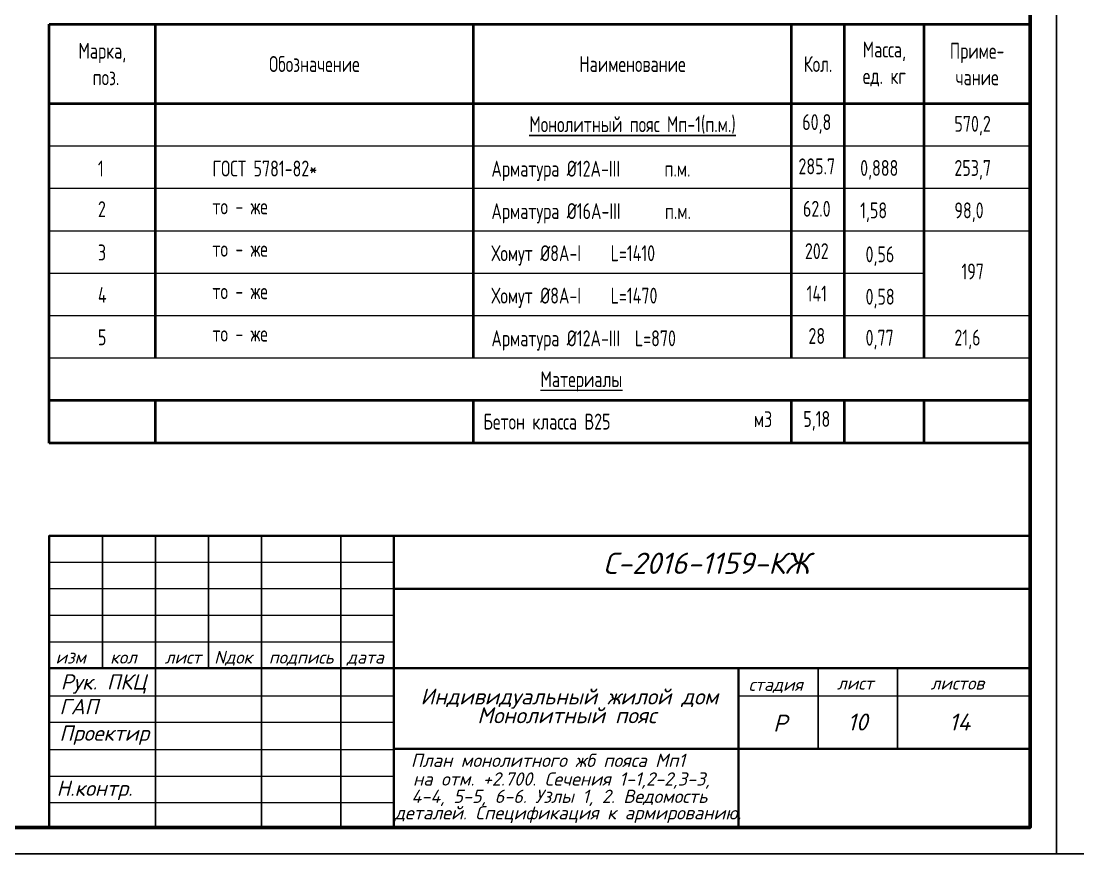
# Model space of a CAD drawing. Extents: x -12289450 to -10763036, y -7834513 to -6150123.
# Drawn here: x -10950567 to -10930636, y -7834513 to -7818804 of the extents above; entities that cross this region are included whole.
import ezdxf

# ---------------------------------------------------------------- set-up
doc = ezdxf.new("R2010")
doc.units = 0
doc.header["$LTSCALE"] = 25
for name, color, linetype in [('Annotation - Text', 7, 'Continuous'), ('ArchiCAD', 7, 'Continuous'), ('F-text', 7, 'Continuous'), ('kassa', 7, 'Continuous'), ('osnovnie', 7, 'Continuous'), ('Новое', 51, 'Continuous')]:
    doc.layers.add(name, color=color, linetype=linetype)
doc.styles.add('gismo', font='isocpeui.ttf')
doc.styles.add('STYLE1', font='simplex.shx', dxfattribs={"width": 0.7, "height": 300})

msp = doc.modelspace()

# ---------------------------------------------------------------- linework, layer by layer
at = {"color": 0, "lineweight": 40}
for p, q in [((-10950035.7, -7818863.3), (-10931535.7, -7818863.3)), ((-10950035.7, -7826763.3), (-10950035.7, -7818863.3)), ((-10948035.7, -7825163.3), (-10948035.7, -7818863.3)), ((-10942035.7, -7825163.3), (-10942035.7, -7818863.3)), ((-10936035.7, -7825163.3), (-10936035.7, -7818863.3)), ((-10935035.7, -7825163.3), (-10935035.7, -7818863.3)), ((-10933535.7, -7825163.3), (-10933535.7, -7818863.3)), ((-10931535.7, -7820363.3), (-10950035.7, -7820363.3)), ((-10931535.7, -7825963.3), (-10950035.7, -7825963.3)), ((-10948035.7, -7826763.3), (-10948035.7, -7825963.3)), ((-10942035.7, -7826763.3), (-10942035.7, -7825963.3)), ((-10936035.7, -7826763.3), (-10936035.7, -7825963.3)), ((-10935035.7, -7826763.3), (-10935035.7, -7825963.3)), ((-10933535.7, -7826763.3), (-10933535.7, -7825963.3)), ((-10931535.7, -7826763.3), (-10950035.7, -7826763.3))]:
    msp.add_line(p, q, dxfattribs=at)
at = {"color": 0, "lineweight": 15}
for p, q in [((-10931535.7, -7821163.3), (-10950035.7, -7821163.3)), ((-10931535.7, -7821963.3), (-10950035.7, -7821963.3)), ((-10931535.7, -7822763.3), (-10950035.7, -7822763.3)), ((-10933535.7, -7823563.3), (-10950035.7, -7823563.3)), ((-10931535.7, -7824363.3), (-10950035.7, -7824363.3)), ((-10931535.7, -7825163.3), (-10950035.7, -7825163.3)), ((-10931535.7, -7825963.3), (-10950035.7, -7825963.3)), ((-10931535.7, -7826763.3), (-10950035.7, -7826763.3))]:
    msp.add_line(p, q, dxfattribs=at)
at = {"linetype": 'Continuous', "lineweight": 60, "ltscale": 75}
msp.add_lwpolyline([(-10971035.6, -7805313.4), (-10931535.7, -7805313.4), (-10931535.7, -7834013.3), (-10971035.6, -7834013.3)], close=True, dxfattribs=at)
at = {"layer": 'ArchiCAD', "color": 7, "linetype": 'Continuous', "lineweight": 35}
for p, q in [((-10950035.4, -7828513.1), (-10931535.7, -7828513.1)), ((-10943535.5, -7828513.1), (-10943535.5, -7834013)), ((-10943535.5, -7829513), (-10931535.7, -7829513)), ((-10950035.4, -7831013), (-10931535.7, -7831013)), ((-10937035.6, -7831013), (-10937035.6, -7834013)), ((-10943535.5, -7832528.8), (-10931535.7, -7832528.8))]:
    msp.add_line(p, q, dxfattribs=at)
msp.add_lwpolyline([(-10931535.7, -7834013), (-10950035.4, -7834013), (-10950035.4, -7828513.1), (-10931535.7, -7828513.1), (-10931535.7, -7834013)], close=True, dxfattribs=at)
at = {"layer": 'kassa', "lineweight": 15}
for p, q in [((-10950035.4, -7829013.1), (-10943535.5, -7829013.1)), ((-10943535.5, -7829513), (-10950035.4, -7829513)), ((-10950035.4, -7830013), (-10943535.5, -7830013)), ((-10950035.4, -7830513), (-10943535.5, -7830513)), ((-10950035.4, -7831528.9), (-10943535.5, -7831528.9)), ((-10937035.6, -7831528.9), (-10931535.7, -7831528.9)), ((-10950035.4, -7832028.9), (-10943535.5, -7832028.9)), ((-10950035.4, -7832544.7), (-10943535.5, -7832544.7)), ((-10950035.4, -7833044.7), (-10943535.5, -7833044.7)), ((-10950035.4, -7833544.7), (-10943535.5, -7833544.7))]:
    msp.add_line(p, q, dxfattribs=at)
at = {"layer": 'Новое', "color": 7, "linetype": 'Continuous'}
for p, q in [((-10950035.4, -7828513.1), (-10950035.4, -7834013)), ((-10949035.5, -7828513.1), (-10949035.5, -7831013)), ((-10948035.5, -7828513.1), (-10948035.5, -7834013)), ((-10947035.5, -7828513.1), (-10947035.5, -7831013)), ((-10946035.5, -7828513.1), (-10946035.5, -7834013)), ((-10944535.5, -7828513.1), (-10944535.5, -7834013)), ((-10935535.7, -7831013), (-10935535.7, -7832528.8)), ((-10934035.7, -7831013), (-10934035.7, -7832528.8))]:
    msp.add_line(p, q, dxfattribs=at)
for points in [[(-10973035.5, -7804813.4), (-10931035.7, -7804813.4), (-10931035.7, -7834513.3), (-10973035.5, -7834513.3)], [(-10973035.5, -7804813.4), (-10931035.7, -7804813.4), (-10931035.7, -7834513.3), (-10973035.5, -7834513.3)], [(-10931035.7, -7804813.4), (-10889035.9, -7804813.4), (-10889035.9, -7834513.3), (-10931035.7, -7834513.3)], [(-10931035.7, -7804813.4), (-10889035.9, -7804813.4), (-10889035.9, -7834513.3), (-10931035.7, -7834513.3)]]:
    msp.add_lwpolyline(points, close=True, dxfattribs=at)

# ---------------------------------------------------------------- texts
at = {"layer": 'Annotation - Text', "color": 0, "lineweight": 25, "style": 'gismo'}
for s, height, p in [('С-2016-1159-КЖ', 400.828, (-10939588.1, -7829231.3)), ('изм', 240.5, (-10949918.3, -7830923.8)), ('кол', 240.5, (-10948888.2, -7830923.8)), ('лист', 240.5, (-10947858.1, -7830923.8)), ('Nдок', 240.5, (-10946926.1, -7830923.8)), ('подпись', 240.5, (-10945896, -7830923.8)), ('дата', 240.5, (-10944424.5, -7830923.8)), ('Рук. ПКЦ', 288.6, (-10949820.2, -7831413.9)), ('Индивидуальный жилой дом', 300, (-10943036.4, -7831695.4)), ('стадия', 240.5, (-10936845.9, -7831438.4)), ('лист', 240.5, (-10935178.2, -7831413.9)), ('листов', 240.5, (-10933412.3, -7831413.9)), ('ГАП', 288.6, (-10949844.7, -7831879.6)), ('Монолитный пояс', 300, (-10941962.6, -7832049.7)), ('Р', 320.7, (-10936383.2, -7832207.9)), ('10', 320.66, (-10934981.6, -7832185.7)), ('14', 320.66, (-10933065.7, -7832185.7)), ('Проектир', 288.6, (-10949844.7, -7832379.5)), ('План монолитного жб пояса Мп1', 250, (-10943216.5, -7832873.7)), ('на отм. +2.700. Сечения 1-1,2-2,3-3,  ', 250, (-10943176.5, -7833225.8)), ('Н.контр.', 288.6, (-10949899.6, -7833419.5)), ('4-4, 5-5, 6-6. Узлы 1, 2. Ведомость', 250, (-10943206.8, -7833552.8)), ('деталей. Спецификация к армированию.', 250, (-10943527, -7833863.5))]:
    msp.add_text(s, height=height, dxfattribs=at).set_placement(p)
at = {"layer": 'F-text', "lineweight": 15, "char_height": 300, "attachment_point": 5, "style": 'STYLE1'}
for s, insert in [('Марка,\\P поз.', (-10949035.7, -7819613.3)), ('Масса,\\Pед. кг', (-10934285.7, -7819613.3)), ('Приме-\\Pчание', (-10932535.7, -7819613.3)), ('Обозначение', (-10945035.7, -7819613.3)), ('Наименование', (-10939035.7, -7819613.3)), ('Кол.', (-10935535.7, -7819613.3))]:
    msp.add_mtext(s, dxfattribs=dict(at, insert=insert))
at = {"layer": 'F-text', "insert": (-10939035.7, -7820763.3), "char_height": 300, "width": 6263.28, "attachment_point": 5, "style": 'STYLE1'}
msp.add_mtext('{\\LМонолитный пояс Мп-1(п.м.)}', dxfattribs=at)
at = {"layer": 'F-text', "color": 0, "lineweight": 15, "char_height": 300, "attachment_point": 1, "style": 'STYLE1'}
for s, insert in [('570,2', (-10932964.1, -7820590.5)), ('1', (-10949118.5, -7821434.5)), ('ГОСТ 5781-82*', (-10946959, -7821434.5)), ('Арматура %%C12А-III      п.м.', (-10941696.8, -7821437.6)), ('0,888', (-10934742.4, -7821423.9)), ('253,7', (-10932964.1, -7821423.9)), ('2', (-10949118.5, -7822200.5)), ('то - же                   ', (-10946959, -7822148.8)), ('Арматура %%C16А-III      п.м.', (-10941696.8, -7822237.6)), ('1,58', (-10934742.4, -7822223.9)), ('98,0', (-10932964.1, -7822223.9)), ('3', (-10949118.5, -7823018.1)), ('то - же                   ', (-10946959, -7822948.8)), ('Хомут %%C8А-I    L=1410', (-10941696.8, -7823032.1)), ('0,56', (-10934640.5, -7823053)), ('197', (-10932831.6, -7823376.1)), ('4', (-10949118.5, -7823818.1)), ('то - же                   ', (-10946959, -7823748.8)), ('Хомут %%C8А-I    L=1470', (-10941696.8, -7823832.1)), ('0,58', (-10934640.5, -7823853)), ('5', (-10949118.5, -7824618.1)), ('то - же                   ', (-10946959, -7824548.8)), ('Арматура %%C12А-III  L=870', (-10941696.8, -7824637.6)), ('0,77', (-10934640.5, -7824626.9)), ('21,6', (-10932964.1, -7824623.9)), ('              {\\LМатериалы}', (-10942720.9, -7825408.6)), (' Бетон класса В25', (-10941987.1, -7826209.1)), ('м3', (-10936746.7, -7826162.9))]:
    msp.add_mtext(s, dxfattribs=dict(at, insert=insert))
at = {"layer": 'osnovnie', "linetype": 'Continuous', "char_height": 300, "width": 928.292, "attachment_point": 5, "style": 'STYLE1'}
for s, insert in [('60,8', (-10935560.3, -7820743.3)), ('285.7', (-10935560.3, -7821543.3)), ('62.0', (-10935560.3, -7822343.3)), ('202', (-10935560.3, -7823143.3)), ('141', (-10935560.3, -7823943.3)), ('28', (-10935560.3, -7824743.3)), ('5,18', (-10935560.3, -7826343.3))]:
    msp.add_mtext(s, dxfattribs=dict(at, insert=insert))

doc.saveas('drawing.dxf')
